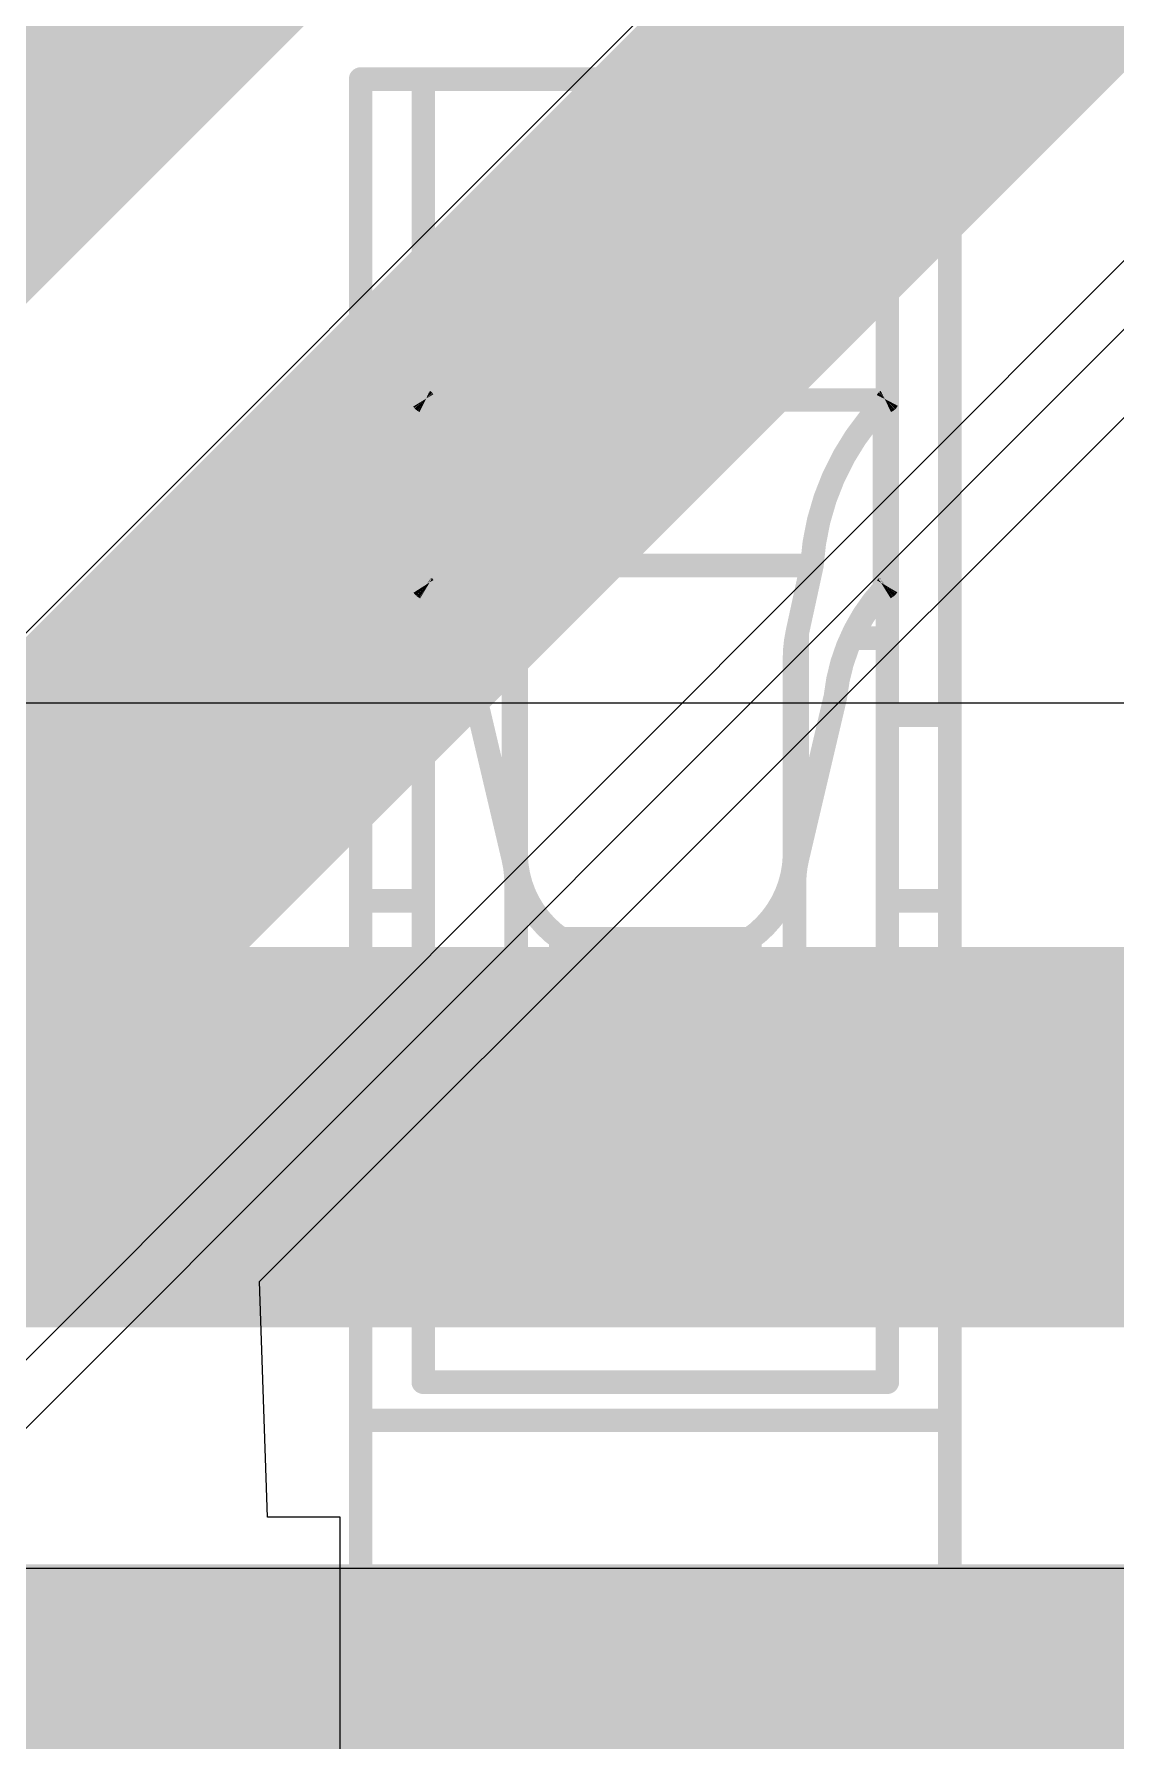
# Model space of a CAD drawing. Header units: inches. Extents: x -6 to 5433, y -4 to 5447.
# Drawn here: x 19.675 to 20.258, y 26.502 to 27.422 of the extents above; entities that cross this region are included whole.
import ezdxf

# ---------------------------------------------------------------- set-up
doc = ezdxf.new("R2010")
doc.units = ezdxf.units.IN
for name, color, linetype in [('Bottom Layer', 5, 'Continuous'), ('Bottom Solder', 6, 'Continuous'), ('Ground', 16, 'Continuous'), ('Mechanical 4', 56, 'Continuous'), ('Top Layer', 1, 'Continuous'), ('Top Solder', 216, 'Continuous')]:
    doc.layers.add(name, color=color, linetype=linetype)

msp = doc.modelspace()

# ---------------------------------------------------------------- hatches: boundary and pattern name
at = {"layer": 'Top Solder'}
for points in [[(19.81469875, 24.9441462), (19.30649809, 24.9441462), (19.30649809, 26.59734584), (19.81469875, 26.59734584)], [(20.31470029, 24.9441462), (19.80649963, 24.9441462), (19.80649963, 26.59734584), (20.31470029, 26.59734584)]]:
    msp.add_hatch(color=216, dxfattribs=at).paths.add_polyline_path(points)

# ---------------------------------------------------------------- linework, layer by layer
at = {"layer": 'Bottom Layer'}
msp.add_lwpolyline([(18.6244738, 26.82674594, 0.2032, 0.2032, 0), (21.05724008, 26.82674594, 0.2032, 0.2032, 0)], format="xyseb", dxfattribs=at)
at = {"layer": 'Bottom Solder'}
for p in [(12.48452672, 19.90351874), (13.15449744, 20.14521752)]:
    msp.add_line(p, (5432.852131479999, 5447.49311058), dxfattribs=at)
at = {"layer": 'Ground'}
for p, q in [((20.69328602, 27.0615029), (18.72048326, 27.0615029)), ((18.81702612, 26.59534686), (20.69328602, 26.59534686))]:
    msp.add_line(p, q, dxfattribs=at)
msp.add_lwpolyline([(18.72048326, 26.82842488, 0.2032, 0.2032, 0), (21.05891902, 26.82842488, 0.2032, 0.2032, 0)], format="xyseb", dxfattribs=at)
at = {"layer": 'Mechanical 4'}
for points in [[(19.8511541, 27.39794622, 0.0127, 0.0127, 0), (20.1686541, 27.39794622, 0.0127, 0.0127, 0)], [(19.8511541, 26.5149457, 0.0127, 0.0127, 0), (19.8511541, 27.39794622, 0.0127, 0.0127, 0)], [(19.88490562, 26.69548128, 0.0127, 0.0127, 0), (19.88490562, 27.39794622, 0.0127, 0.0127, 0)], [(20.13490512, 26.69548128, 0.0127, 0.0127, 0), (20.13490512, 27.39794622, 0.0127, 0.0127, 0)], [(20.1686541, 26.5149457, 0.0127, 0.0127, 0), (20.1686541, 27.39794622, 0.0127, 0.0127, 0)], [(19.8849996, 27.224609, 0.0127, 0.0127, -0.03260548546612536), (19.88490308, 27.22474616, 0.0127, 0.0127, 0)], [(19.88490562, 27.22494682, 0.0127, 0.0127, 0), (20.13490512, 27.22494682, 0.0127, 0.0127, 0)], [(19.88507072, 27.22453788, 0.0127, 0.0127, -0.02828759414715986), (19.88500214, 27.224609, 0.0127, 0.0127, 0)], [(19.8851647, 27.22445914, 0.0127, 0.0127, -0.02675080191404614), (19.88507072, 27.22453788, 0.0127, 0.0127, 0)], [(19.88528916, 27.22437278, 0.0127, 0.0127, -0.02199381127346228), (19.8851647, 27.22445914, 0.0127, 0.0127, 0)], [(19.8854568, 27.22427626, 0.0127, 0.0127, -0.01668692768507137), (19.88528916, 27.22437278, 0.0127, 0.0127, 0)], [(19.88566, 27.22416958, 0.0127, 0.0127, -0.00937556209611613), (19.88545426, 27.22427626, 0.0127, 0.0127, 0)], [(19.88589876, 27.22405528, 0.0127, 0.0127, -0.005205298975169417), (19.88566, 27.22416704, 0.0127, 0.0127, 0)], [(19.88589876, 27.22405528, 0.0127, 0.0127, 0), (19.8861553, 27.2239359, 0.0127, 0.0127, 0)], [(19.8861553, 27.2239359, 0.0127, 0.0127, 0), (19.88642454, 27.22381652, 0.0127, 0.0127, 0)], [(19.88642454, 27.12343572, 0.0127, 0.0127, 0), (19.88642454, 27.22381652, 0.0127, 0.0127, 0)], [(19.88642454, 27.22381652, 0.0127, 0.0127, -0.1798941776662689), (19.92553292, 27.13571154, 0.0127, 0.0127, 0)], [(20.09427782, 27.13571154, 0.0127, 0.0127, -0.1798941776662689), (20.1333862, 27.22381652, 0.0127, 0.0127, 0)], [(20.1333862, 27.22381652, 0.0127, 0.0127, 0), (20.13389674, 27.22405274, 0.0127, 0.0127, 0)], [(20.1333862, 27.12343572, 0.0127, 0.0127, 0), (20.1333862, 27.22381652, 0.0127, 0.0127, 0)], [(20.13389674, 27.22405274, 0.0127, 0.0127, 0), (20.13413296, 27.2241645, 0.0127, 0.0127, 0)], [(20.13434378, 27.22427118, 0.0127, 0.0127, -0.007070259497317684), (20.13413296, 27.2241645, 0.0127, 0.0127, 0)], [(20.13451904, 27.22437024, 0.0127, 0.0127, -0.01220881841204947), (20.13434124, 27.22427118, 0.0127, 0.0127, 0)], [(20.13466128, 27.22446168, 0.0127, 0.0127, -0.0226198298911619), (20.13452158, 27.22437024, 0.0127, 0.0127, 0)], [(20.1347578, 27.22454042, 0.0127, 0.0127, -0.03188108955064266), (20.13465874, 27.22446168, 0.0127, 0.0127, 0)], [(20.13482384, 27.22461408, 0.0127, 0.0127, -0.03744577963921606), (20.1347578, 27.22454042, 0.0127, 0.0127, 0)], [(20.13486956, 27.22468012, 0.0127, 0.0127, -0.03268866410183324), (20.13482384, 27.22461154, 0.0127, 0.0127, 0)], [(20.13490258, 27.22474616, 0.0127, 0.0127, -0.01323434472011505), (20.13486702, 27.22468012, 0.0127, 0.0127, 0)], [(19.92553292, 27.13571154, 0.0127, 0.0127, 0), (20.09427782, 27.13571154, 0.0127, 0.0127, 0)], [(19.92553292, 27.13571154, 0.0127, 0.0127, 0), (19.9333866, 27.0996156, 0.0127, 0.0127, 0)], [(20.08642414, 27.0996156, 0.0127, 0.0127, 0), (20.09427782, 27.13571154, 0.0127, 0.0127, 0)], [(19.88500214, 27.1244949, 0.0127, 0.0127, -0.02859692930615947), (19.88490308, 27.12467778, 0.0127, 0.0127, 0)], [(19.8851647, 27.12429678, 0.0127, 0.0127, -0.05432141864538105), (19.88500468, 27.12449744, 0.0127, 0.0127, 0)], [(19.88528916, 27.1241774, 0.0127, 0.0127, -0.02338615133847058), (19.8851647, 27.12429424, 0.0127, 0.0127, 0)], [(19.88545426, 27.12405294, 0.0127, 0.0127, -0.01856230604346185), (19.88528916, 27.12417994, 0.0127, 0.0127, 0)], [(20.13451904, 27.12418248, 0.0127, 0.0127, -0.01372913847325838), (20.13434124, 27.12404786, 0.0127, 0.0127, 0)], [(20.13465874, 27.12429932, 0.0127, 0.0127, -0.02446216606505116), (20.13452158, 27.12417994, 0.0127, 0.0127, 0)], [(20.1347578, 27.124406, 0.0127, 0.0127, -0.03231853515624934), (20.13465874, 27.12429932, 0.0127, 0.0127, 0)], [(20.13482384, 27.12450252, 0.0127, 0.0127, -0.03504147985208547), (20.1347578, 27.124406, 0.0127, 0.0127, 0)], [(20.13486956, 27.12459142, 0.0127, 0.0127, -0.0284044609485821), (20.13482384, 27.12450252, 0.0127, 0.0127, 0)], [(20.13490512, 27.12467524, 0.0127, 0.0127, -0.01102179283122189), (20.13486956, 27.12458888, 0.0127, 0.0127, 0)], [(19.88566, 27.12390816, 0.0127, 0.0127, -0.01073692506483744), (19.88545426, 27.1240504, 0.0127, 0.0127, 0)], [(19.88589876, 27.12375576, 0.0127, 0.0127, -0.006054831004054618), (19.88566254, 27.12390816, 0.0127, 0.0127, 0)], [(19.88589876, 27.1237583, 0.0127, 0.0127, 0), (19.8861553, 27.12359828, 0.0127, 0.0127, 0)], [(19.8861553, 27.12359828, 0.0127, 0.0127, 0), (19.88642454, 27.12343572, 0.0127, 0.0127, 0)], [(19.88642454, 27.12343826, 0.0127, 0.0127, -0.1625908253546253), (19.91286594, 27.0649446, 0.0127, 0.0127, 0)], [(20.1069448, 27.0649446, 0.0127, 0.0127, -0.1625908253546254), (20.1333862, 27.12343826, 0.0127, 0.0127, 0)], [(20.1333862, 27.12343572, 0.0127, 0.0127, 0), (20.13389674, 27.12375322, 0.0127, 0.0127, 0)], [(20.13413296, 27.12390308, 0.0127, 0.0127, -0.004820614325011623), (20.13389674, 27.12375322, 0.0127, 0.0127, 0)], [(20.13434124, 27.12404532, 0.0127, 0.0127, -0.008119958862644924), (20.13413042, 27.12390308, 0.0127, 0.0127, 0)], [(19.88490562, 27.09661078, 0.0127, 0.0127, 0), (19.903567, 27.09661078, 0.0127, 0.0127, 0)], [(19.9333866, 26.9776575, 0.0127, 0.0127, 0), (19.9333866, 27.0996156, 0.0127, 0.0127, 0)], [(19.9333866, 27.0996156, 0.0127, 0.0127, -0.05365795323520316), (19.93490552, 27.085544, 0.0127, 0.0127, 0)], [(20.08490522, 27.085544, 0.0127, 0.0127, -0.05365795323520318), (20.08642414, 27.0996156, 0.0127, 0.0127, 0)], [(20.08642414, 26.9776575, 0.0127, 0.0127, 0), (20.08642414, 27.0996156, 0.0127, 0.0127, 0)], [(20.11624374, 27.09661078, 0.0127, 0.0127, 0), (20.13490512, 27.09661078, 0.0127, 0.0127, 0)], [(19.93490552, 26.86619468, 0.0127, 0.0127, 0), (19.93490552, 27.085544, 0.0127, 0.0127, 0)], [(20.08490522, 26.86619468, 0.0127, 0.0127, 0), (20.08490522, 27.085544, 0.0127, 0.0127, 0)], [(19.9128634, 27.06494714, 0.0127, 0.0127, 0), (19.9333866, 26.9776575, 0.0127, 0.0127, 0)], [(20.08642414, 26.9776575, 0.0127, 0.0127, 0), (20.1069448, 27.06494714, 0.0127, 0.0127, 0)], [(19.8511541, 27.05494462, 0.0127, 0.0127, 0), (19.88490562, 27.05494462, 0.0127, 0.0127, 0)], [(20.13490512, 27.05494462, 0.0127, 0.0127, 0), (20.1686541, 27.05494462, 0.0127, 0.0127, 0)], [(19.9333866, 26.9776575, 0.0127, 0.0127, -0.05786387190107989), (19.93490552, 26.96463492, 0.0127, 0.0127, 0)], [(19.9589136, 26.93460704, 0.0127, 0.0127, -0.2374801051855858), (19.93490552, 26.97917896, 0.0127, 0.0127, 0)], [(20.08490522, 26.97917896, 0.0127, 0.0127, -0.2374801051860468), (20.06089714, 26.93460704, 0.0127, 0.0127, 0)], [(20.08490522, 26.96463492, 0.0127, 0.0127, -0.05786387190151768), (20.08642414, 26.9776575, 0.0127, 0.0127, 0)], [(19.8511541, 26.95494482, 0.0127, 0.0127, 0), (19.88490562, 26.95494482, 0.0127, 0.0127, 0)], [(20.13490512, 26.95494482, 0.0127, 0.0127, 0), (20.1686541, 26.95494482, 0.0127, 0.0127, 0)], [(19.95891614, 26.93460704, 0.0127, 0.0127, 0), (20.0608946, 26.93460704, 0.0127, 0.0127, 0)], [(19.95891614, 26.82494508, 0.0127, 0.0127, 0), (19.95891614, 26.93460704, 0.0127, 0.0127, 0)], [(20.0608946, 26.82494508, 0.0127, 0.0127, 0), (20.0608946, 26.93460704, 0.0127, 0.0127, 0)], [(19.5336541, 26.91994615999999, 0.0127, 0.0127, 0), (19.8511541, 26.91994615999999, 0.0127, 0.0127, 0)], [(20.1686541, 26.91994615999999, 0.0127, 0.0127, 0), (20.4861541, 26.91994615999999, 0.0127, 0.0127, 0)], [(19.9589136, 26.82494762, 0.0127, 0.0127, -0.2473774779348601), (19.93490552, 26.86619722, 0.0127, 0.0127, 0)], [(20.08490522, 26.86619722, 0.0127, 0.0127, -0.2473774779353234), (20.06089714, 26.82494762, 0.0127, 0.0127, 0)], [(19.95891614, 26.82494508, 0.0127, 0.0127, 0), (20.0608946, 26.82494508, 0.0127, 0.0127, 0)], [(19.88490562, 26.75215376, 0.0127, 0.0127, 0), (20.13490512, 26.75215376, 0.0127, 0.0127, 0)], [(19.88490562, 26.69548128, 0.0127, 0.0127, 0), (20.13490512, 26.69548128, 0.0127, 0.0127, 0)], [(19.8511541, 26.67494538, 0.0127, 0.0127, 0), (20.1686541, 26.67494538, 0.0127, 0.0127, 0)], [(19.8511541, 26.5149457, 0.0127, 0.0127, 0), (20.1686541, 26.5149457, 0.0127, 0.0127, 0)]]:
    msp.add_lwpolyline(points, format="xyseb", dxfattribs=at)
for points in [[(19.8479791, 27.39794622, 0.00635, 0.00635, 1), (19.8543291, 27.39794622, 0.00635, 0.00635, 1)], [(19.8479791, 27.39794622, 0.00635, 0.00635, 1), (19.8543291, 27.39794622, 0.00635, 0.00635, 1)], [(19.88173062, 27.39794622, 0.00635, 0.00635, 1), (19.88808062, 27.39794622, 0.00635, 0.00635, 1)], [(20.13173012, 27.39794622, 0.00635, 0.00635, 1), (20.13808012, 27.39794622, 0.00635, 0.00635, 1)], [(20.1654791, 27.39794622, 0.00635, 0.00635, 1), (20.1718291, 27.39794622, 0.00635, 0.00635, 1)], [(20.1654791, 27.39794622, 0.00635, 0.00635, 1), (20.1718291, 27.39794622, 0.00635, 0.00635, 1)], [(19.88172808, 27.22474616, 0.00635, 0.00635, 1), (19.88807808, 27.22474616, 0.00635, 0.00635, 1)], [(19.88173062, 27.22494682, 0.00635, 0.00635, 1), (19.88808062, 27.22494682, 0.00635, 0.00635, 1)], [(19.8818246, 27.224609, 0.00635, 0.00635, 1), (19.8881746, 27.224609, 0.00635, 0.00635, 1)], [(19.88182714, 27.224609, 0.00635, 0.00635, 1), (19.88817714, 27.224609, 0.00635, 0.00635, 1)], [(19.88189572, 27.22453788, 0.00635, 0.00635, 1), (19.88824572, 27.22453788, 0.00635, 0.00635, 1)], [(19.88189572, 27.22453788, 0.00635, 0.00635, 1), (19.88824572, 27.22453788, 0.00635, 0.00635, 1)], [(19.8819897, 27.22445914, 0.00635, 0.00635, 1), (19.8883397, 27.22445914, 0.00635, 0.00635, 1)], [(19.8819897, 27.22445914, 0.00635, 0.00635, 1), (19.8883397, 27.22445914, 0.00635, 0.00635, 1)], [(19.88211416, 27.22437278, 0.00635, 0.00635, 1), (19.88846416, 27.22437278, 0.00635, 0.00635, 1)], [(19.88211416, 27.22437278, 0.00635, 0.00635, 1), (19.88846416, 27.22437278, 0.00635, 0.00635, 1)], [(19.88227926, 27.22427626, 0.00635, 0.00635, 1), (19.88862926, 27.22427626, 0.00635, 0.00635, 1)], [(19.8822818, 27.22427626, 0.00635, 0.00635, 1), (19.8886318, 27.22427626, 0.00635, 0.00635, 1)], [(19.882485, 27.22416958, 0.00635, 0.00635, 1), (19.888835, 27.22416958, 0.00635, 0.00635, 1)], [(19.882485, 27.22416704, 0.00635, 0.00635, 1), (19.888835, 27.22416704, 0.00635, 0.00635, 1)], [(19.88272376, 27.22405528, 0.00635, 0.00635, 1), (19.88907376, 27.22405528, 0.00635, 0.00635, 1)], [(19.88272376, 27.22405528, 0.00635, 0.00635, 1), (19.88907376, 27.22405528, 0.00635, 0.00635, 1)], [(19.8829803, 27.2239359, 0.00635, 0.00635, 1), (19.8893303, 27.2239359, 0.00635, 0.00635, 1)], [(19.8829803, 27.2239359, 0.00635, 0.00635, 1), (19.8893303, 27.2239359, 0.00635, 0.00635, 1)], [(19.88324954, 27.22381652, 0.00635, 0.00635, 1), (19.88959954, 27.22381652, 0.00635, 0.00635, 1)], [(19.88324954, 27.22381652, 0.00635, 0.00635, 1), (19.88959954, 27.22381652, 0.00635, 0.00635, 1)], [(19.88324954, 27.22381652, 0.00635, 0.00635, 1), (19.88959954, 27.22381652, 0.00635, 0.00635, 1)], [(20.1302112, 27.22381652, 0.00635, 0.00635, 1), (20.1365612, 27.22381652, 0.00635, 0.00635, 1)], [(20.1302112, 27.22381652, 0.00635, 0.00635, 1), (20.1365612, 27.22381652, 0.00635, 0.00635, 1)], [(20.1302112, 27.22381652, 0.00635, 0.00635, 1), (20.1365612, 27.22381652, 0.00635, 0.00635, 1)], [(20.13072174, 27.22405274, 0.00635, 0.00635, 1), (20.13707174, 27.22405274, 0.00635, 0.00635, 1)], [(20.13072174, 27.22405274, 0.00635, 0.00635, 1), (20.13707174, 27.22405274, 0.00635, 0.00635, 1)], [(20.13095796, 27.2241645, 0.00635, 0.00635, 1), (20.13730796, 27.2241645, 0.00635, 0.00635, 1)], [(20.13095796, 27.2241645, 0.00635, 0.00635, 1), (20.13730796, 27.2241645, 0.00635, 0.00635, 1)], [(20.13116624, 27.22427118, 0.00635, 0.00635, 1), (20.13751624, 27.22427118, 0.00635, 0.00635, 1)], [(20.13116878, 27.22427118, 0.00635, 0.00635, 1), (20.13751878, 27.22427118, 0.00635, 0.00635, 1)], [(20.13134404, 27.22437024, 0.00635, 0.00635, 1), (20.13769404, 27.22437024, 0.00635, 0.00635, 1)], [(20.13134658, 27.22437024, 0.00635, 0.00635, 1), (20.13769658, 27.22437024, 0.00635, 0.00635, 1)], [(20.13148374, 27.22446168, 0.00635, 0.00635, 1), (20.13783374, 27.22446168, 0.00635, 0.00635, 1)], [(20.13148628, 27.22446168, 0.00635, 0.00635, 1), (20.13783628, 27.22446168, 0.00635, 0.00635, 1)], [(20.1315828, 27.22454042, 0.00635, 0.00635, 1), (20.1379328, 27.22454042, 0.00635, 0.00635, 1)], [(20.1315828, 27.22454042, 0.00635, 0.00635, 1), (20.1379328, 27.22454042, 0.00635, 0.00635, 1)], [(20.13164884, 27.22461408, 0.00635, 0.00635, 1), (20.13799884, 27.22461408, 0.00635, 0.00635, 1)], [(20.13164884, 27.22461154, 0.00635, 0.00635, 1), (20.13799884, 27.22461154, 0.00635, 0.00635, 1)], [(20.13169202, 27.22468012, 0.00635, 0.00635, 1), (20.13804202, 27.22468012, 0.00635, 0.00635, 1)], [(20.13169456, 27.22468012, 0.00635, 0.00635, 1), (20.13804456, 27.22468012, 0.00635, 0.00635, 1)], [(20.13172758, 27.22474616, 0.00635, 0.00635, 1), (20.13807758, 27.22474616, 0.00635, 0.00635, 1)], [(20.13173012, 27.22494682, 0.00635, 0.00635, 1), (20.13808012, 27.22494682, 0.00635, 0.00635, 1)], [(19.92235792, 27.13571154, 0.00635, 0.00635, 1), (19.92870792, 27.13571154, 0.00635, 0.00635, 1)], [(19.92235792, 27.13571154, 0.00635, 0.00635, 1), (19.92870792, 27.13571154, 0.00635, 0.00635, 1)], [(19.92235792, 27.13571154, 0.00635, 0.00635, 1), (19.92870792, 27.13571154, 0.00635, 0.00635, 1)], [(20.09110282, 27.13571154, 0.00635, 0.00635, 1), (20.09745282, 27.13571154, 0.00635, 0.00635, 1)], [(20.09110282, 27.13571154, 0.00635, 0.00635, 1), (20.09745282, 27.13571154, 0.00635, 0.00635, 1)], [(20.09110282, 27.13571154, 0.00635, 0.00635, 1), (20.09745282, 27.13571154, 0.00635, 0.00635, 1)], [(19.88172808, 27.12467778, 0.00635, 0.00635, 1), (19.88807808, 27.12467778, 0.00635, 0.00635, 1)], [(19.88182714, 27.1244949, 0.00635, 0.00635, 1), (19.88817714, 27.1244949, 0.00635, 0.00635, 1)], [(19.88182968, 27.12449744, 0.00635, 0.00635, 1), (19.88817968, 27.12449744, 0.00635, 0.00635, 1)], [(19.8819897, 27.12429678, 0.00635, 0.00635, 1), (19.8883397, 27.12429678, 0.00635, 0.00635, 1)], [(19.8819897, 27.12429424, 0.00635, 0.00635, 1), (19.8883397, 27.12429424, 0.00635, 0.00635, 1)], [(19.88211416, 27.12417994, 0.00635, 0.00635, 1), (19.88846416, 27.12417994, 0.00635, 0.00635, 1)], [(19.88211416, 27.1241774, 0.00635, 0.00635, 1), (19.88846416, 27.1241774, 0.00635, 0.00635, 1)], [(20.13134404, 27.12418248, 0.00635, 0.00635, 1), (20.13769404, 27.12418248, 0.00635, 0.00635, 1)], [(20.13134658, 27.12417994, 0.00635, 0.00635, 1), (20.13769658, 27.12417994, 0.00635, 0.00635, 1)], [(20.13148374, 27.12429932, 0.00635, 0.00635, 1), (20.13783374, 27.12429932, 0.00635, 0.00635, 1)], [(20.13148374, 27.12429932, 0.00635, 0.00635, 1), (20.13783374, 27.12429932, 0.00635, 0.00635, 1)], [(20.1315828, 27.124406, 0.00635, 0.00635, 1), (20.1379328, 27.124406, 0.00635, 0.00635, 1)], [(20.1315828, 27.124406, 0.00635, 0.00635, 1), (20.1379328, 27.124406, 0.00635, 0.00635, 1)], [(20.13164884, 27.12450252, 0.00635, 0.00635, 1), (20.13799884, 27.12450252, 0.00635, 0.00635, 1)], [(20.13164884, 27.12450252, 0.00635, 0.00635, 1), (20.13799884, 27.12450252, 0.00635, 0.00635, 1)], [(20.13169456, 27.12459142, 0.00635, 0.00635, 1), (20.13804456, 27.12459142, 0.00635, 0.00635, 1)], [(20.13169456, 27.12458888, 0.00635, 0.00635, 1), (20.13804456, 27.12458888, 0.00635, 0.00635, 1)], [(20.13173012, 27.12467524, 0.00635, 0.00635, 1), (20.13808012, 27.12467524, 0.00635, 0.00635, 1)], [(19.88227926, 27.12405294, 0.00635, 0.00635, 1), (19.88862926, 27.12405294, 0.00635, 0.00635, 1)], [(19.88227926, 27.1240504, 0.00635, 0.00635, 1), (19.88862926, 27.1240504, 0.00635, 0.00635, 1)], [(19.882485, 27.12390816, 0.00635, 0.00635, 1), (19.888835, 27.12390816, 0.00635, 0.00635, 1)], [(19.88248754, 27.12390816, 0.00635, 0.00635, 1), (19.88883754, 27.12390816, 0.00635, 0.00635, 1)], [(19.88272376, 27.1237583, 0.00635, 0.00635, 1), (19.88907376, 27.1237583, 0.00635, 0.00635, 1)], [(19.88272376, 27.12375576, 0.00635, 0.00635, 1), (19.88907376, 27.12375576, 0.00635, 0.00635, 1)], [(19.8829803, 27.12359828, 0.00635, 0.00635, 1), (19.8893303, 27.12359828, 0.00635, 0.00635, 1)], [(19.8829803, 27.12359828, 0.00635, 0.00635, 1), (19.8893303, 27.12359828, 0.00635, 0.00635, 1)], [(19.88324954, 27.12343826, 0.00635, 0.00635, 1), (19.88959954, 27.12343826, 0.00635, 0.00635, 1)], [(19.88324954, 27.12343572, 0.00635, 0.00635, 1), (19.88959954, 27.12343572, 0.00635, 0.00635, 1)], [(19.88324954, 27.12343572, 0.00635, 0.00635, 1), (19.88959954, 27.12343572, 0.00635, 0.00635, 1)], [(20.1302112, 27.12343826, 0.00635, 0.00635, 1), (20.1365612, 27.12343826, 0.00635, 0.00635, 1)], [(20.1302112, 27.12343572, 0.00635, 0.00635, 1), (20.1365612, 27.12343572, 0.00635, 0.00635, 1)], [(20.1302112, 27.12343572, 0.00635, 0.00635, 1), (20.1365612, 27.12343572, 0.00635, 0.00635, 1)], [(20.13072174, 27.12375322, 0.00635, 0.00635, 1), (20.13707174, 27.12375322, 0.00635, 0.00635, 1)], [(20.13072174, 27.12375322, 0.00635, 0.00635, 1), (20.13707174, 27.12375322, 0.00635, 0.00635, 1)], [(20.13095542, 27.12390308, 0.00635, 0.00635, 1), (20.13730542, 27.12390308, 0.00635, 0.00635, 1)], [(20.13095796, 27.12390308, 0.00635, 0.00635, 1), (20.13730796, 27.12390308, 0.00635, 0.00635, 1)], [(20.13116624, 27.12404786, 0.00635, 0.00635, 1), (20.13751624, 27.12404786, 0.00635, 0.00635, 1)], [(20.13116624, 27.12404532, 0.00635, 0.00635, 1), (20.13751624, 27.12404532, 0.00635, 0.00635, 1)], [(19.88173062, 27.09661078, 0.00635, 0.00635, 1), (19.88808062, 27.09661078, 0.00635, 0.00635, 1)], [(19.900392, 27.09661078, 0.00635, 0.00635, 1), (19.906742, 27.09661078, 0.00635, 0.00635, 1)], [(19.9302116, 27.0996156, 0.00635, 0.00635, 1), (19.9365616, 27.0996156, 0.00635, 0.00635, 1)], [(19.9302116, 27.0996156, 0.00635, 0.00635, 1), (19.9365616, 27.0996156, 0.00635, 0.00635, 1)], [(19.9302116, 27.0996156, 0.00635, 0.00635, 1), (19.9365616, 27.0996156, 0.00635, 0.00635, 1)], [(20.08324914, 27.0996156, 0.00635, 0.00635, 1), (20.08959914, 27.0996156, 0.00635, 0.00635, 1)], [(20.08324914, 27.0996156, 0.00635, 0.00635, 1), (20.08959914, 27.0996156, 0.00635, 0.00635, 1)], [(20.08324914, 27.0996156, 0.00635, 0.00635, 1), (20.08959914, 27.0996156, 0.00635, 0.00635, 1)], [(20.11306874, 27.09661078, 0.00635, 0.00635, 1), (20.11941874, 27.09661078, 0.00635, 0.00635, 1)], [(20.13173012, 27.09661078, 0.00635, 0.00635, 1), (20.13808012, 27.09661078, 0.00635, 0.00635, 1)], [(19.93173052, 27.085544, 0.00635, 0.00635, 1), (19.93808052, 27.085544, 0.00635, 0.00635, 1)], [(19.93173052, 27.085544, 0.00635, 0.00635, 1), (19.93808052, 27.085544, 0.00635, 0.00635, 1)], [(20.08173022, 27.085544, 0.00635, 0.00635, 1), (20.08808022, 27.085544, 0.00635, 0.00635, 1)], [(20.08173022, 27.085544, 0.00635, 0.00635, 1), (20.08808022, 27.085544, 0.00635, 0.00635, 1)], [(19.9096884, 27.06494714, 0.00635, 0.00635, 1), (19.9160384, 27.06494714, 0.00635, 0.00635, 1)], [(19.90969094, 27.0649446, 0.00635, 0.00635, 1), (19.91604094, 27.0649446, 0.00635, 0.00635, 1)], [(20.1037698, 27.06494714, 0.00635, 0.00635, 1), (20.1101198, 27.06494714, 0.00635, 0.00635, 1)], [(20.1037698, 27.0649446, 0.00635, 0.00635, 1), (20.1101198, 27.0649446, 0.00635, 0.00635, 1)], [(19.8479791, 27.05494462, 0.00635, 0.00635, 1), (19.8543291, 27.05494462, 0.00635, 0.00635, 1)], [(19.88173062, 27.05494462, 0.00635, 0.00635, 1), (19.88808062, 27.05494462, 0.00635, 0.00635, 1)], [(20.13173012, 27.05494462, 0.00635, 0.00635, 1), (20.13808012, 27.05494462, 0.00635, 0.00635, 1)], [(20.1654791, 27.05494462, 0.00635, 0.00635, 1), (20.1718291, 27.05494462, 0.00635, 0.00635, 1)], [(19.9302116, 26.9776575, 0.00635, 0.00635, 1), (19.9365616, 26.9776575, 0.00635, 0.00635, 1)], [(19.9302116, 26.9776575, 0.00635, 0.00635, 1), (19.9365616, 26.9776575, 0.00635, 0.00635, 1)], [(19.9302116, 26.9776575, 0.00635, 0.00635, 1), (19.9365616, 26.9776575, 0.00635, 0.00635, 1)], [(19.93173052, 26.97917896, 0.00635, 0.00635, 1), (19.93808052, 26.97917896, 0.00635, 0.00635, 1)], [(20.08173022, 26.97917896, 0.00635, 0.00635, 1), (20.08808022, 26.97917896, 0.00635, 0.00635, 1)], [(20.08324914, 26.9776575, 0.00635, 0.00635, 1), (20.08959914, 26.9776575, 0.00635, 0.00635, 1)], [(20.08324914, 26.9776575, 0.00635, 0.00635, 1), (20.08959914, 26.9776575, 0.00635, 0.00635, 1)], [(20.08324914, 26.9776575, 0.00635, 0.00635, 1), (20.08959914, 26.9776575, 0.00635, 0.00635, 1)], [(19.93173052, 26.96463492, 0.00635, 0.00635, 1), (19.93808052, 26.96463492, 0.00635, 0.00635, 1)], [(20.08173022, 26.96463492, 0.00635, 0.00635, 1), (20.08808022, 26.96463492, 0.00635, 0.00635, 1)], [(19.8479791, 26.95494482, 0.00635, 0.00635, 1), (19.8543291, 26.95494482, 0.00635, 0.00635, 1)], [(19.88173062, 26.95494482, 0.00635, 0.00635, 1), (19.88808062, 26.95494482, 0.00635, 0.00635, 1)], [(20.13173012, 26.95494482, 0.00635, 0.00635, 1), (20.13808012, 26.95494482, 0.00635, 0.00635, 1)], [(20.1654791, 26.95494482, 0.00635, 0.00635, 1), (20.1718291, 26.95494482, 0.00635, 0.00635, 1)], [(19.9557386, 26.93460704, 0.00635, 0.00635, 1), (19.9620886, 26.93460704, 0.00635, 0.00635, 1)], [(19.95574114, 26.93460704, 0.00635, 0.00635, 1), (19.96209114, 26.93460704, 0.00635, 0.00635, 1)], [(19.95574114, 26.93460704, 0.00635, 0.00635, 1), (19.96209114, 26.93460704, 0.00635, 0.00635, 1)], [(20.0577196, 26.93460704, 0.00635, 0.00635, 1), (20.0640696, 26.93460704, 0.00635, 0.00635, 1)], [(20.0577196, 26.93460704, 0.00635, 0.00635, 1), (20.0640696, 26.93460704, 0.00635, 0.00635, 1)], [(20.05772214, 26.93460704, 0.00635, 0.00635, 1), (20.06407214, 26.93460704, 0.00635, 0.00635, 1)], [(19.8479791, 26.91994615999999, 0.00635, 0.00635, 1), (19.8543291, 26.91994615999999, 0.00635, 0.00635, 1)], [(20.1654791, 26.91994615999999, 0.00635, 0.00635, 1), (20.1718291, 26.91994615999999, 0.00635, 0.00635, 1)], [(19.93173052, 26.86619722, 0.00635, 0.00635, 1), (19.93808052, 26.86619722, 0.00635, 0.00635, 1)], [(19.93173052, 26.86619468, 0.00635, 0.00635, 1), (19.93808052, 26.86619468, 0.00635, 0.00635, 1)], [(20.08173022, 26.86619722, 0.00635, 0.00635, 1), (20.08808022, 26.86619722, 0.00635, 0.00635, 1)], [(20.08173022, 26.86619468, 0.00635, 0.00635, 1), (20.08808022, 26.86619468, 0.00635, 0.00635, 1)], [(19.9557386, 26.82494762, 0.00635, 0.00635, 1), (19.9620886, 26.82494762, 0.00635, 0.00635, 1)], [(19.95574114, 26.82494508, 0.00635, 0.00635, 1), (19.96209114, 26.82494508, 0.00635, 0.00635, 1)], [(19.95574114, 26.82494508, 0.00635, 0.00635, 1), (19.96209114, 26.82494508, 0.00635, 0.00635, 1)], [(20.0577196, 26.82494508, 0.00635, 0.00635, 1), (20.0640696, 26.82494508, 0.00635, 0.00635, 1)], [(20.0577196, 26.82494508, 0.00635, 0.00635, 1), (20.0640696, 26.82494508, 0.00635, 0.00635, 1)], [(20.05772214, 26.82494762, 0.00635, 0.00635, 1), (20.06407214, 26.82494762, 0.00635, 0.00635, 1)], [(19.88173062, 26.75215376, 0.00635, 0.00635, 1), (19.88808062, 26.75215376, 0.00635, 0.00635, 1)], [(20.13173012, 26.75215376, 0.00635, 0.00635, 1), (20.13808012, 26.75215376, 0.00635, 0.00635, 1)], [(19.88173062, 26.69548128, 0.00635, 0.00635, 1), (19.88808062, 26.69548128, 0.00635, 0.00635, 1)], [(19.88173062, 26.69548128, 0.00635, 0.00635, 1), (19.88808062, 26.69548128, 0.00635, 0.00635, 1)], [(20.13173012, 26.69548128, 0.00635, 0.00635, 1), (20.13808012, 26.69548128, 0.00635, 0.00635, 1)], [(20.13173012, 26.69548128, 0.00635, 0.00635, 1), (20.13808012, 26.69548128, 0.00635, 0.00635, 1)], [(19.8479791, 26.67494538, 0.00635, 0.00635, 1), (19.8543291, 26.67494538, 0.00635, 0.00635, 1)], [(20.1654791, 26.67494538, 0.00635, 0.00635, 1), (20.1718291, 26.67494538, 0.00635, 0.00635, 1)], [(19.8479791, 26.5149457, 0.00635, 0.00635, 1), (19.8543291, 26.5149457, 0.00635, 0.00635, 1)], [(19.8479791, 26.5149457, 0.00635, 0.00635, 1), (19.8543291, 26.5149457, 0.00635, 0.00635, 1)], [(20.1654791, 26.5149457, 0.00635, 0.00635, 1), (20.1718291, 26.5149457, 0.00635, 0.00635, 1)], [(20.1654791, 26.5149457, 0.00635, 0.00635, 1), (20.1718291, 26.5149457, 0.00635, 0.00635, 1)]]:
    msp.add_lwpolyline(points, format="xyseb", close=True, dxfattribs=at)
at = {"layer": 'Top Layer'}
for p, q in [((19.7967219, 26.74974584), (20.59732228, 27.55034622)), ((19.80102974, 26.62274584), (19.7967219, 26.74974584)), ((19.84009748, 26.62274584), (19.80102974, 26.62274584)), ((19.84009748, 24.9187462), (19.84009748, 26.62274584))]:
    msp.add_line(p, q, dxfattribs=at)
for points in [[(19.06059942, 26.81021562, 0.2032, 0.2032, 0), (20.39982712, 28.14944332, 0.2032, 0.2032, 0)], [(19.56059842, 26.84324324, 0.2032, 0.2032, 0), (20.50077942, 27.78342424, 0.2032, 0.2032, 0)]]:
    msp.add_lwpolyline(points, format="xyseb", dxfattribs=at)
at = {"layer": 'Top Solder'}
msp.add_line((-1.79103782, 5.215628379999999), (5432.852131479999, 5447.49311058), dxfattribs=at)

doc.saveas('drawing.dxf')
